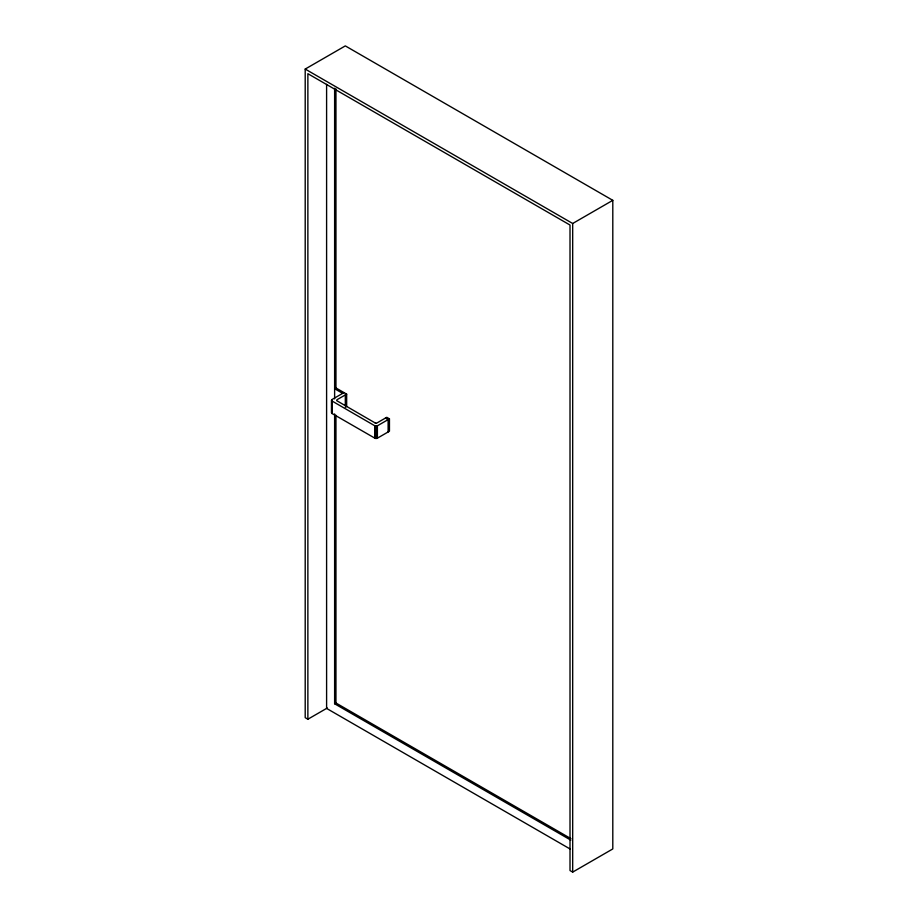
<?xml version="1.0" encoding="UTF-8"?>
<svg xmlns="http://www.w3.org/2000/svg" width="918" height="918" viewBox="0 0 918 918"><rect width="100%" height="100%" fill="white"/><g stroke="black" fill="none" stroke-linecap="round" stroke-linejoin="round"><path stroke-width="1.38" d="M343.986 392.594L331.926 399.571L331.65 400.787L375.152 425.986L377.206 425.906L389.45 418.849L389.45 431.208L377.206 438.265L375.152 438.334L332.109 413.536L331.926 411.93M305.201 69.068L345.317 45.9L612.799 200.331L612.799 848.932L572.683 872.1L570.009 870.551L570.009 225.036L307.874 73.692L307.874 719.219L305.201 717.669L305.201 69.068L572.683 223.487L612.799 200.331M345.317 407.271L346.66 406.49L346.66 394.143L336.975 399.732L336.665 400.638L376.001 423.439M307.874 719.219L327.324 707.985M334.622 413.938L334.622 703.773L335.954 703.004L570.916 838.65M375.244 423.003L376.793 423.06L386.776 417.3L389.45 418.849M346.66 394.143L335.954 387.958L334.622 388.739L342.644 393.363M385.445 418.08L388.119 419.618L388.119 431.976M334.622 703.773L570.812 840.131M570.181 849.035L326.601 708.409L326.601 84.353M572.683 223.487L572.683 872.1M377.39 425.814L377.39 438.173M377.206 425.906L377.206 438.265M377.011 425.986L377.011 438.334M376.793 426.044L376.793 438.402M376.564 426.09L376.564 438.448M376.323 426.113L376.323 438.471M376.082 426.124L376.082 438.483M375.841 426.113L375.841 438.471M375.6 426.09L375.6 438.448M375.37 426.044L375.37 438.402M375.152 425.986L375.152 438.334M374.957 425.906L374.957 438.265M374.774 425.814L374.774 438.173M345.317 394.912L345.317 405.894M335.954 88.897L335.954 388.073M335.954 415.269L335.954 703.004M334.622 88.231L334.622 398.871M332.109 401.189L332.109 413.536M331.777 399.709L331.926 413.421M331.65 399.846L331.65 413.146M331.501 400.156L331.501 412.836"/></g></svg>
